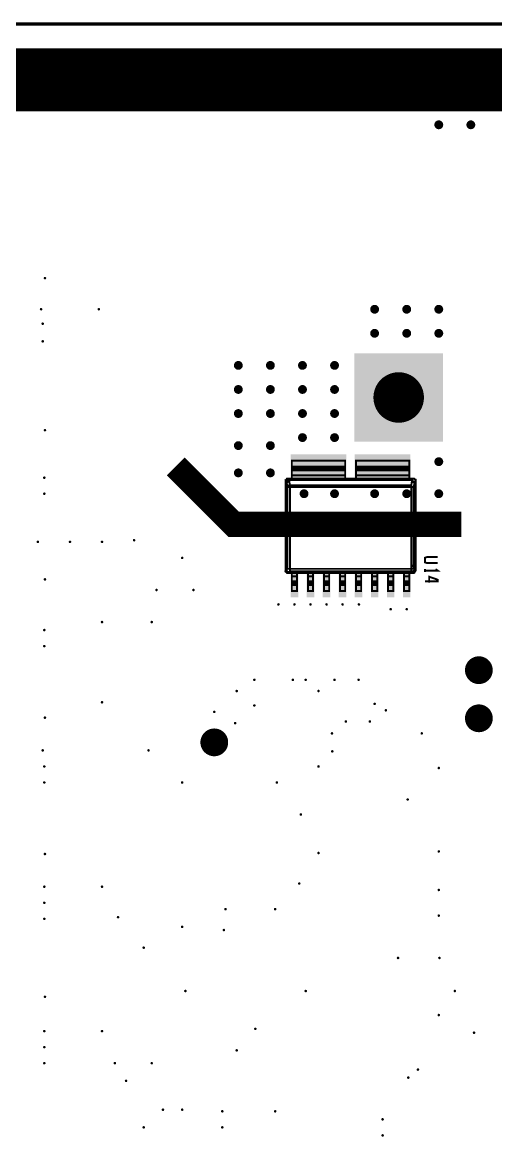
# Model space of a CAD drawing. Extents: x 20 to 372, y 176 to 359.
# Drawn here: x 74.9 to 112.4, y 270.8 to 359.4 of the extents above; entities that cross this region are included whole.
import ezdxf

# ---------------------------------------------------------------- set-up
doc = ezdxf.new("R2010")
doc.units = 0
doc.header["$MEASUREMENT"] = 0
doc.layers.get('0').update_dxf_attribs({"linetype": 'CONTINUOUS'})
for name, color, linetype in [('25-334-1_DRL', 1, 'CONTINUOUS'), ('25-334-1_SMT', 253, 'CONTINUOUS'), ('25-334-1_SST', 1, 'CONTINUOUS')]:
    doc.layers.add(name, color=color, linetype=linetype)

# ---------------------------------------------------------------- blocks, each defined once
blk = doc.blocks.new('ROUND_32')
at = {"const_width": 0.35052}
blk.add_lwpolyline([(-0.17526, 0, 1), (0.17526, 0, 1)], format="xyb", close=True, dxfattribs=at)
blk = doc.blocks.new('ROUND_77')
at = {"const_width": 2.00025}
blk.add_lwpolyline([(-1.000124, 0, 1), (1.000124, 0, 1)], format="xyb", close=True, dxfattribs=at)
blk = doc.blocks.new('ROUND_81')
at = {"const_width": 0.50038}
blk.add_lwpolyline([(-0.25019, 0, 1), (0.25019, 0, 1)], format="xyb", close=True, dxfattribs=at)
blk = doc.blocks.new('ROUND_82')
at = {"const_width": 0.10033}
blk.add_lwpolyline([(-0.050164, 0, 1), (0.050164, 0, 1)], format="xyb", close=True, dxfattribs=at)
blk = doc.blocks.new('ROUND_84')
at = {"const_width": 0.10033}
blk.add_lwpolyline([(-0.050164, 0, 1), (0.050164, 0, 1)], format="xyb", close=True, dxfattribs=at)
blk = doc.blocks.new('ROUND_85')
at = {"const_width": 0.10033}
blk.add_lwpolyline([(-0.050164, 0, 1), (0.050164, 0, 1)], format="xyb", close=True, dxfattribs=at)
blk = doc.blocks.new('SQUARE_14')
blk.add_solid([(3.50012, 3.50012), (3.50012, -3.50012), (-3.50012, 3.50012), (-3.50012, -3.50012)])
blk = doc.blocks.new('ROUND_25')
at = {"const_width": 1.09982}
blk.add_lwpolyline([(-0.54991, 0, 1), (0.54991, 0, 1)], format="xyb", close=True, dxfattribs=at)
blk = doc.blocks.new('RECTANGLE_30')
blk.add_solid([(2.20472, 0.99949), (2.20472, -0.99949), (-2.20472, 0.99949), (-2.20472, -0.99949)])
blk = doc.blocks.new('RECTANGLE_31')
blk.add_solid([(0.29972, 0.99949), (0.29972, -0.99949), (-0.29972, 0.99949), (-0.29972, -0.99949)])
blk = doc.blocks.new('ROUND_45')
at = {"const_width": 0.0762}
blk.add_lwpolyline([(-0.0381, 0, 1), (0.0381, 0, 1)], format="xyb", close=True, dxfattribs=at)

msp = doc.modelspace()

# ---------------------------------------------------------------- linework, layer by layer
at = {"layer": '25-334-1_DRL'}
for points, const_width in [([(20.461, 359.296), (20.461, 186.296), (190.461, 186.296), (190.461, 359.296), (20.461, 359.296)], 0.254), ([(87.022, 324.264), (91.594, 319.692), (109.628, 319.692)], 1.999)]:
    msp.add_lwpolyline(points, dxfattribs=dict(at, const_width=const_width))
at = {"layer": '25-334-1_SMT', "const_width": 4.999}
msp.add_lwpolyline([(167.667, 189.644), (45.493, 189.644), (34.952, 200.185), (34.952, 344.965), (44.858, 354.871), (161.825, 354.871), (161.825, 342.679)], dxfattribs=at)
at = {"layer": '25-334-1_SST', "const_width": 0.152}
for points in [[(96.214, 323.314), (96.214, 323.558), (100.436, 323.558), (100.436, 323.962), (100.436, 324.104), (96.214, 324.104), (96.214, 324.251), (96.214, 324.731), (100.436, 324.731), (100.436, 324.251), (100.436, 324.104)], [(100.436, 324.251), (96.214, 324.251)], [(101.294, 323.314), (101.294, 323.558), (105.516, 323.558), (105.516, 323.962), (105.516, 324.104), (101.294, 324.104), (101.294, 324.251), (101.294, 324.731), (105.516, 324.731), (105.516, 324.251), (105.516, 324.104)], [(105.516, 324.251), (101.294, 324.251)], [(96.214, 324.104), (96.214, 323.962)], [(100.436, 323.962), (96.214, 323.962), (96.214, 323.558)], [(100.436, 323.558), (100.436, 323.314)], [(101.294, 324.104), (101.294, 323.962)], [(105.516, 323.962), (101.294, 323.962), (101.294, 323.558)], [(105.516, 323.558), (105.516, 323.314)], [(95.864, 322.633), (95.864, 316.161), (95.714, 316.011), (95.737, 315.925), (95.734, 315.923), (95.912, 315.816), (95.737, 315.923)], [(95.821, 323.294), (95.714, 323.118), (95.821, 323.291), (95.823, 323.294), (95.912, 323.314), (95.915, 323.314), (105.816, 323.314), (105.818, 323.314), (105.991, 323.207)], [(95.793, 323.04), (95.714, 323.118), (95.714, 323.116), (95.714, 316.014), (95.714, 316.011)], [(105.739, 323.179), (105.668, 322.775), (96.062, 322.775), (96.062, 322.633), (95.864, 322.633), (95.793, 323.04)], [(95.991, 323.235), (95.912, 323.314)], [(95.991, 323.179), (95.991, 323.235), (105.739, 323.235), (105.739, 323.179), (95.991, 323.179), (96.062, 322.775)], [(105.864, 322.633), (105.864, 316.161), (105.668, 316.161), (96.062, 316.161), (96.062, 322.633), (105.668, 322.633), (105.668, 322.775)], [(101.706, 314.879), (101.706, 314.396), (101.294, 314.396), (101.294, 314.879), (101.706, 314.879), (101.706, 315.026), (101.706, 315.168), (101.294, 315.168), (101.294, 315.572), (101.294, 315.816), (101.706, 315.816), (105.816, 315.816), (105.818, 315.816), (105.668, 315.966), (105.668, 316.161), (105.668, 322.633), (105.864, 322.633), (105.935, 323.04), (106.014, 323.118), (106.014, 323.116)], [(105.818, 323.314), (105.739, 323.235)], [(106.014, 323.118), (106.014, 323.116), (106.014, 316.014), (106.014, 316.011), (105.907, 315.836)], [(107.766, 316.618), (106.918, 316.618), (106.75, 316.677), (106.75, 317.032), (106.918, 317.093), (107.766, 317.093)], [(96.062, 315.966), (95.912, 315.816), (95.915, 315.816), (96.214, 315.816)], [(105.668, 315.966), (96.062, 315.966), (96.062, 316.161), (95.864, 316.161)], [(101.294, 315.816), (100.436, 315.816), (100.024, 315.816), (99.166, 315.816), (98.754, 315.816), (97.896, 315.816), (97.484, 315.816), (96.626, 315.816), (96.214, 315.816), (96.214, 315.572), (96.214, 315.168), (96.626, 315.168), (96.626, 315.026), (96.626, 314.879), (96.214, 314.879), (96.214, 314.396), (96.626, 314.396), (96.626, 314.879)], [(96.214, 315.572), (96.626, 315.572), (96.626, 315.168)], [(96.626, 315.572), (96.626, 315.816)], [(97.896, 315.816), (97.896, 315.572), (97.484, 315.572), (97.484, 315.168), (97.484, 315.026), (97.896, 315.026), (97.896, 314.879), (97.896, 314.396), (97.484, 314.396), (97.484, 314.879), (97.484, 315.026)], [(97.484, 315.572), (97.484, 315.816)], [(97.484, 315.168), (97.896, 315.168), (97.896, 315.572)], [(99.166, 315.816), (99.166, 315.572), (98.754, 315.572), (98.754, 315.168), (98.754, 315.026), (99.166, 315.026), (99.166, 314.879), (99.166, 314.396), (98.754, 314.396), (98.754, 314.879), (98.754, 315.026)], [(98.754, 315.572), (98.754, 315.816)], [(98.754, 315.168), (99.166, 315.168), (99.166, 315.572)], [(100.436, 315.816), (100.436, 315.572), (100.024, 315.572), (100.024, 315.168), (100.024, 315.026), (100.436, 315.026), (100.436, 314.879), (100.436, 314.396), (100.024, 314.396), (100.024, 314.879), (100.024, 315.026)], [(100.024, 315.572), (100.024, 315.816)], [(100.024, 315.168), (100.436, 315.168), (100.436, 315.572)], [(101.294, 315.572), (101.706, 315.572), (101.706, 315.168)], [(101.706, 315.572), (101.706, 315.816)], [(102.976, 315.816), (102.976, 315.572), (102.564, 315.572), (102.564, 315.168), (102.564, 315.026), (102.976, 315.026), (102.976, 314.879), (102.976, 314.396), (102.564, 314.396), (102.564, 314.879), (102.564, 315.026)], [(102.564, 315.572), (102.564, 315.816)], [(102.564, 315.168), (102.976, 315.168), (102.976, 315.572)], [(104.246, 315.816), (104.246, 315.572), (103.834, 315.572), (103.834, 315.168), (103.834, 315.026), (104.246, 315.026), (104.246, 314.879), (104.246, 314.396), (103.834, 314.396), (103.834, 314.879), (103.834, 315.026)], [(103.834, 315.572), (103.834, 315.816)], [(103.834, 315.168), (104.246, 315.168), (104.246, 315.572)], [(105.516, 315.816), (105.516, 315.572), (105.104, 315.572), (105.104, 315.168), (105.104, 315.026), (105.516, 315.026), (105.516, 314.879), (105.516, 314.396), (105.104, 314.396), (105.104, 314.879), (105.104, 315.026)], [(105.104, 315.572), (105.104, 315.816)], [(105.104, 315.168), (105.516, 315.168), (105.516, 315.572)], [(105.864, 316.161), (106.014, 316.011)], [(106.75, 315.9), (106.75, 316.136)], [(106.75, 316.016), (107.766, 316.016), (107.596, 316.136)], [(107.088, 315.061), (107.088, 315.534), (107.766, 315.298), (107.766, 315.178), (106.75, 315.178)], [(96.214, 315.026), (96.214, 315.168)], [(96.626, 315.026), (96.214, 315.026), (96.214, 314.879)], [(97.484, 314.879), (97.896, 314.879)], [(97.896, 315.026), (97.896, 315.168)], [(98.754, 314.879), (99.166, 314.879)], [(99.166, 315.026), (99.166, 315.168)], [(100.024, 314.879), (100.436, 314.879)], [(100.436, 315.026), (100.436, 315.168)], [(101.294, 315.026), (101.294, 315.168)], [(101.706, 315.026), (101.294, 315.026), (101.294, 314.879)], [(102.564, 314.879), (102.976, 314.879)], [(102.976, 315.026), (102.976, 315.168)], [(103.834, 314.879), (104.246, 314.879)], [(104.246, 315.026), (104.246, 315.168)], [(105.104, 314.879), (105.516, 314.879)], [(105.516, 315.026), (105.516, 315.168)]]:
    msp.add_lwpolyline(points, dxfattribs=at)
for points in [[(95.991, 323.179, 0.31966), (95.793, 323.04)], [(96.062, 323.164, 0.392571), (95.864, 322.968)], [(96.062, 322.775, 0.322826), (95.864, 322.633)], [(105.864, 322.968, 0.392423), (105.668, 323.164)], [(106.014, 323.116, 0.410464), (105.818, 323.314)], [(106.014, 323.118, 0.414214), (105.818, 323.314)], [(105.666, 316.354, 0.322826), (105.864, 316.497)], [(95.793, 316.09, 0.392568), (95.991, 315.895)], [(105.739, 315.895, 0.392423), (105.935, 316.09)], [(105.739, 315.948, 0.318578), (105.935, 316.09)]]:
    msp.add_lwpolyline(points, format="xyb", dxfattribs=at)

# ---------------------------------------------------------------- block references
at = {"layer": '25-334-1_DRL'}
for name, p in [('ROUND_32', (107.85, 356.395)), ('ROUND_32', (110.39, 356.395)), ('ROUND_32', (107.85, 353.855)), ('ROUND_32', (110.39, 353.855)), ('ROUND_32', (107.85, 351.315)), ('ROUND_32', (110.39, 351.315)), ('ROUND_85', (76.659, 339.174)), ('ROUND_84', (76.354, 336.71)), ('ROUND_84', (80.926, 336.71)), ('ROUND_32', (102.77, 336.71)), ('ROUND_32', (105.31, 336.71)), ('ROUND_32', (107.85, 336.71)), ('ROUND_85', (76.481, 335.567)), ('ROUND_32', (102.77, 334.805)), ('ROUND_32', (105.31, 334.805)), ('ROUND_32', (107.85, 334.805)), ('ROUND_85', (76.481, 334.17)), ('ROUND_32', (91.975, 332.265)), ('ROUND_32', (94.515, 332.265)), ('ROUND_32', (97.055, 332.265)), ('ROUND_32', (99.595, 332.265)), ('ROUND_77', (104.675, 329.725)), ('ROUND_32', (91.975, 330.36)), ('ROUND_32', (94.515, 330.36)), ('ROUND_32', (97.055, 330.36)), ('ROUND_32', (99.595, 330.36)), ('ROUND_32', (91.975, 328.455)), ('ROUND_32', (94.515, 328.455)), ('ROUND_32', (97.055, 328.455)), ('ROUND_32', (99.595, 328.455)), ('ROUND_85', (76.659, 327.134)), ('ROUND_32', (91.975, 325.915)), ('ROUND_32', (94.515, 325.915)), ('ROUND_32', (97.055, 326.55)), ('ROUND_32', (99.595, 326.55)), ('ROUND_32', (107.85, 324.645)), ('ROUND_85', (76.608, 323.375)), ('ROUND_32', (91.975, 323.756)), ('ROUND_32', (94.515, 323.756)), ('ROUND_85', (76.608, 322.105)), ('ROUND_32', (97.182, 322.105)), ('ROUND_32', (99.595, 322.105)), ('ROUND_32', (102.77, 322.105)), ('ROUND_32', (105.31, 322.105)), ('ROUND_32', (107.85, 322.105)), ('ROUND_84', (76.1, 318.295)), ('ROUND_84', (78.64, 318.295)), ('ROUND_84', (81.18, 318.295)), ('ROUND_85', (83.72, 318.422)), ('ROUND_84', (87.53, 317.025)), ('ROUND_85', (76.659, 315.323)), ('ROUND_85', (85.498, 314.485)), ('ROUND_85', (88.419, 314.485)), ('ROUND_84', (95.15, 313.342)), ('ROUND_84', (96.42, 313.342)), ('ROUND_85', (97.69, 313.342)), ('ROUND_84', (98.96, 313.342)), ('ROUND_84', (100.23, 313.342)), ('ROUND_84', (101.526, 313.342)), ('ROUND_85', (104.04, 312.961)), ('ROUND_85', (105.31, 312.961)), ('ROUND_84', (81.18, 311.945)), ('ROUND_84', (85.117, 311.945)), ('ROUND_85', (76.608, 311.31)), ('ROUND_85', (76.608, 310.04)), ('ROUND_81', (111.025, 308.135)), ('ROUND_85', (93.245, 307.373)), ('ROUND_85', (96.293, 307.373)), ('ROUND_85', (97.309, 307.373)), ('ROUND_85', (99.595, 307.373)), ('ROUND_85', (101.5, 307.373)), ('ROUND_85', (91.848, 306.484)), ('ROUND_85', (98.325, 306.484)), ('ROUND_85', (81.18, 305.595)), ('ROUND_85', (90.07, 304.833)), ('ROUND_85', (93.245, 305.341)), ('ROUND_85', (102.77, 305.468)), ('ROUND_84', (103.659, 304.96)), ('ROUND_81', (111.025, 304.325)), ('ROUND_85', (76.659, 304.376)), ('ROUND_85', (91.721, 303.944)), ('ROUND_85', (100.484, 304.071)), ('ROUND_85', (102.389, 304.071)), ('ROUND_85', (99.392, 303.131)), ('ROUND_85', (106.504, 303.131)), ('ROUND_81', (90.07, 302.42)), ('ROUND_84', (76.481, 301.785)), ('ROUND_84', (84.863, 301.785)), ('ROUND_85', (99.417, 301.709)), ('ROUND_85', (76.608, 300.515)), ('ROUND_84', (98.325, 300.515)), ('ROUND_85', (107.85, 300.388)), ('ROUND_85', (76.608, 299.245)), ('ROUND_85', (87.53, 299.245)), ('ROUND_85', (95.023, 299.245)), ('ROUND_85', (105.386, 297.899)), ('ROUND_85', (96.928, 296.705)), ('ROUND_85', (76.659, 293.581)), ('ROUND_85', (98.325, 293.657)), ('ROUND_85', (107.85, 293.784)), ('ROUND_84', (76.608, 290.99)), ('ROUND_84', (81.18, 290.99)), ('ROUND_85', (96.801, 291.244)), ('ROUND_84', (107.85, 290.736)), ('ROUND_85', (76.608, 289.72)), ('ROUND_85', (90.959, 289.212)), ('ROUND_85', (94.896, 289.212)), ('ROUND_85', (76.608, 288.45)), ('ROUND_84', (82.45, 288.577)), ('ROUND_85', (107.85, 288.704)), ('ROUND_85', (87.53, 287.815)), ('ROUND_84', (90.832, 287.561)), ('ROUND_85', (84.482, 286.164)), ('ROUND_85', (104.624, 285.351)), ('ROUND_85', (107.901, 285.351)), ('ROUND_82', (87.784, 282.735)), ('ROUND_85', (97.309, 282.735)), ('ROUND_85', (109.12, 282.735)), ('ROUND_85', (76.659, 282.278)), ('ROUND_85', (107.85, 280.83)), ('ROUND_84', (76.608, 279.56)), ('ROUND_84', (81.18, 279.56)), ('ROUND_85', (93.321, 279.738)), ('ROUND_85', (110.644, 279.433)), ('ROUND_85', (76.608, 278.29)), ('ROUND_85', (91.848, 278.036)), ('ROUND_85', (76.608, 277.02)), ('ROUND_84', (82.196, 277.02)), ('ROUND_84', (85.117, 277.02)), ('ROUND_84', (106.199, 276.512)), ('ROUND_85', (83.085, 275.623)), ('ROUND_85', (105.437, 275.877)), ('ROUND_84', (86.006, 273.337)), ('ROUND_84', (87.53, 273.337)), ('ROUND_85', (90.705, 273.21)), ('ROUND_85', (94.896, 273.21)), ('ROUND_85', (84.482, 271.94)), ('ROUND_85', (90.705, 271.94)), ('ROUND_84', (103.405, 272.575)), ('ROUND_84', (103.405, 271.305))]:
    msp.add_blockref(name, p, dxfattribs=at)
at = {"layer": '25-334-1_SMT'}
for name, p in [('SQUARE_14', (104.675, 329.725)), ('RECTANGLE_30', (98.325, 324.216)), ('RECTANGLE_30', (103.405, 324.216)), ('RECTANGLE_31', (96.42, 314.914)), ('RECTANGLE_31', (97.69, 314.914)), ('RECTANGLE_31', (98.96, 314.914)), ('RECTANGLE_31', (100.23, 314.914)), ('RECTANGLE_31', (101.5, 314.914)), ('RECTANGLE_31', (102.77, 314.914)), ('RECTANGLE_31', (104.04, 314.914)), ('RECTANGLE_31', (105.31, 314.914)), ('ROUND_25', (111.025, 308.135)), ('ROUND_25', (111.025, 304.325)), ('ROUND_25', (90.07, 302.42))]:
    msp.add_blockref(name, p, dxfattribs=at)
at = {"layer": '25-334-1_SST'}
for p in [(95.991, 323.179), (105.818, 323.314)]:
    msp.add_blockref('ROUND_45', p, dxfattribs=at)

doc.saveas('drawing.dxf')
